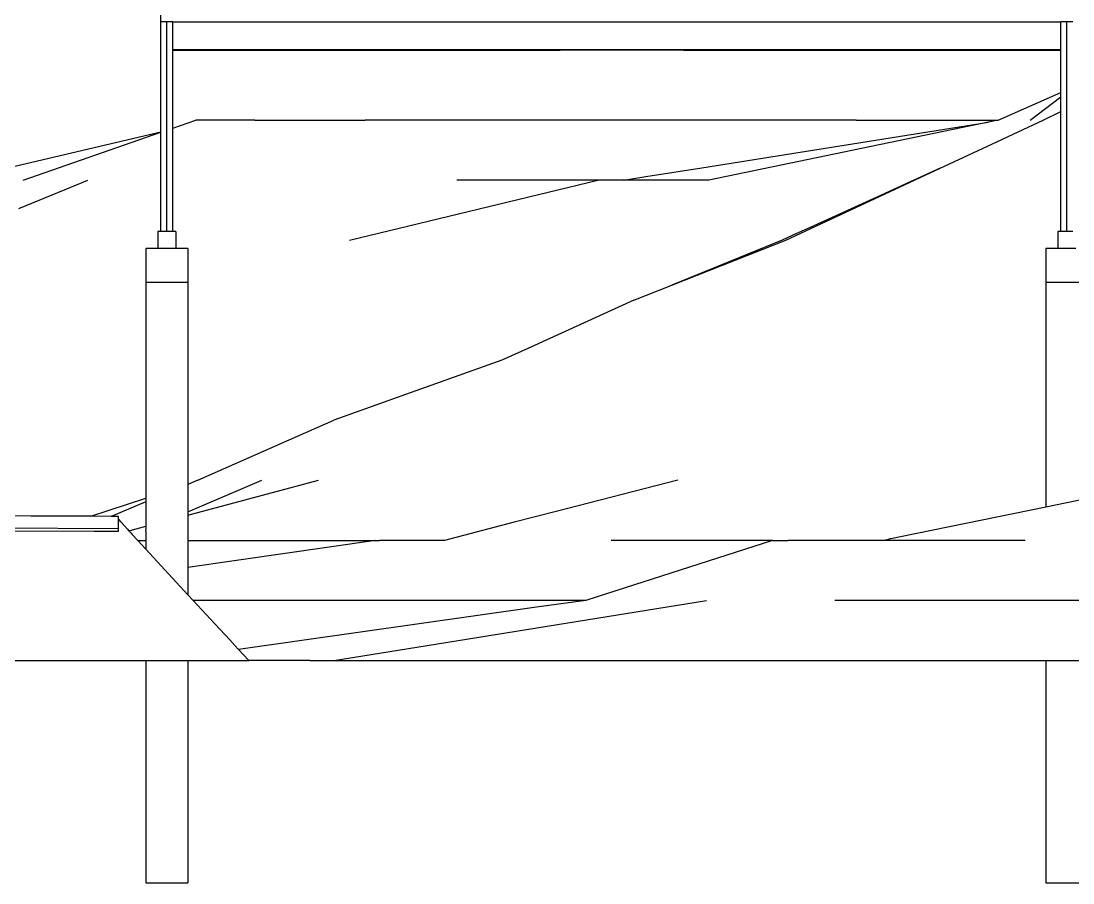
# Model space of a CAD drawing. Extents: x -53 to 53, y -13 to 12.
# Drawn here: x -43.05 to -25.52, y -12.97 to 1.38 of the extents above; entities that cross this region are included whole.
import ezdxf

# ---------------------------------------------------------------- set-up
doc = ezdxf.new("R2010")
doc.units = 0
doc.layers.get('0').update_dxf_attribs({"linetype": 'CONTINUOUS'})
doc.layers.add('SECTIONCUTEDGES', color=7, linetype='CONTINUOUS')

msp = doc.modelspace()

# ---------------------------------------------------------------- linework, layer by layer
for p, q in [((-40.716, 1.371), (-40.716, 1.521)), ((-40.716, 1.269), (-40.716, 1.371)), ((-40.616, 1.371), (-40.716, 1.371)), ((-40.716, 0.733), (-40.716, 1.269)), ((-40.616, -2.124), (-40.616, 1.371)), ((-40.516, 1.371), (-40.616, 1.371)), ((-40.516, 0.912), (-40.516, 1.371)), ((-40.516, 1.371), (-25.716, 1.371)), ((-25.616, 1.371), (-25.716, 1.371)), ((-25.716, 0.912), (-25.716, 1.371)), ((-25.616, -2.124), (-25.616, 1.371)), ((-25.516, 1.371), (-25.616, 1.371)), ((-40.516, 0.896), (-40.516, 0.912)), ((-40.516, 0.912), (-25.716, 0.912)), ((-40.516, 0.896), (-40.156, 0.896)), ((-40.516, 0.778), (-40.516, 0.896)), ((-40.156, 0.896), (-38.086, 0.896)), ((-38.086, 0.896), (-35.495, 0.896)), ((-35.495, 0.896), (-35.091, 0.896)), ((-35.091, 0.896), (-34.061, 0.896)), ((-32.008, 0.896), (-34.061, 0.896)), ((-32.008, 0.896), (-31.614, 0.896)), ((-31.614, 0.896), (-31.411, 0.896)), ((-31.411, 0.896), (-30.155, 0.896)), ((-30.155, 0.896), (-29.853, 0.896)), ((-29.853, 0.896), (-27.616, 0.896)), ((-27.616, 0.896), (-25.716, 0.896)), ((-25.716, 0.896), (-25.716, 0.912)), ((-25.716, 0.874), (-25.716, 0.896)), ((-40.716, 0.729), (-40.716, 0.733)), ((-40.716, 0.729), (-40.716, 0.729)), ((-40.716, 0.573), (-40.716, 0.729)), ((-40.516, 0.733), (-40.516, 0.778)), ((-40.516, 0.585), (-40.516, 0.733)), ((-25.716, 0.733), (-25.716, 0.874)), ((-25.716, 0.692), (-25.716, 0.733)), ((-40.716, 0.533), (-40.716, 0.573)), ((-40.716, 0.462), (-40.716, 0.533)), ((-40.516, 0.549), (-40.516, 0.585)), ((-40.516, 0.477), (-40.516, 0.549)), ((-25.716, 0.528), (-25.716, 0.692)), ((-25.716, 0.194), (-25.716, 0.528)), ((-40.716, 0.427), (-40.716, 0.462)), ((-40.716, 0.312), (-40.716, 0.427)), ((-40.516, 0.443), (-40.516, 0.477)), ((-40.516, 0.325), (-40.516, 0.443)), ((-40.716, 0.246), (-40.716, 0.312)), ((-40.716, 0.192), (-40.716, 0.246)), ((-40.716, 0.127), (-40.716, 0.192)), ((-40.516, 0.262), (-40.516, 0.325)), ((-40.516, 0.206), (-40.516, 0.262)), ((-40.516, 0.142), (-40.516, 0.206)), ((-26.762, -0.267), (-25.716, 0.194)), ((-25.716, 0.121), (-25.716, 0.194)), ((-40.716, 0.058), (-40.716, 0.127)), ((-40.716, -0.001), (-40.716, 0.058)), ((-40.516, 0.071), (-40.516, 0.142)), ((-40.516, 0.013), (-40.516, 0.071)), ((-40.516, -0.107), (-40.516, 0.013)), ((-26.232, -0.267), (-25.716, 0.121)), ((-25.716, 0.082), (-25.716, 0.121)), ((-25.716, 0.078), (-25.716, 0.082)), ((-25.716, -0.125), (-25.716, 0.078)), ((-40.716, -0.123), (-40.716, -0.001)), ((-40.716, -0.267), (-40.716, -0.123)), ((-40.516, -0.252), (-40.516, -0.107)), ((-26.012, -0.267), (-25.716, -0.125)), ((-25.716, -0.226), (-25.716, -0.125)), ((-40.716, -0.282), (-40.716, -0.267)), ((-40.716, -0.468), (-40.716, -0.282)), ((-40.516, -0.255), (-40.516, -0.252)), ((-40.516, -0.267), (-40.516, -0.255)), ((-40.516, -0.4), (-40.132, -0.267)), ((-40.516, -0.4), (-40.516, -0.267)), ((-39.582, -0.267), (-40.132, -0.267)), ((-39.152, -0.267), (-39.582, -0.267)), ((-39.152, -0.267), (-37.312, -0.267)), ((-33.692, -0.267), (-37.312, -0.267)), ((-29.132, -0.267), (-33.692, -0.267)), ((-31.703, -1.06), (-26.926, -0.301)), ((-26.926, -0.301), (-31.582, -1.267)), ((-29.132, -0.267), (-26.762, -0.267)), ((-26.762, -0.267), (-26.926, -0.301)), ((-26.679, -0.578), (-26.012, -0.267)), ((-25.716, -0.232), (-25.716, -0.226)), ((-25.716, -0.267), (-25.716, -0.232)), ((-25.716, -0.305), (-25.716, -0.267)), ((-25.716, -0.316), (-25.716, -0.305)), ((-25.716, -0.424), (-25.716, -0.316)), ((-40.716, -0.468), (-44.142, -1.267)), ((-43.012, -1.267), (-40.716, -0.469)), ((-40.716, -0.469), (-40.716, -0.468)), ((-40.716, -0.527), (-40.716, -0.469)), ((-40.516, -0.438), (-40.516, -0.4)), ((-40.516, -0.47), (-40.516, -0.438)), ((-40.516, -0.742), (-40.516, -0.47)), ((-25.716, -0.485), (-25.716, -0.424)), ((-25.716, -0.635), (-25.716, -0.485)), ((-40.716, -0.576), (-40.716, -0.527)), ((-40.716, -0.812), (-40.716, -0.576)), ((-27.728, -1.067), (-26.701, -0.588)), ((-26.701, -0.588), (-26.679, -0.578)), ((-25.716, -0.92), (-25.716, -0.635)), ((-40.716, -0.829), (-40.716, -0.812)), ((-40.716, -1.003), (-40.716, -0.829)), ((-40.516, -0.757), (-40.516, -0.742)), ((-40.516, -0.96), (-40.516, -0.757)), ((-40.716, -1.267), (-40.716, -1.003)), ((-40.516, -1.267), (-40.516, -0.96)), ((-25.716, -1.081), (-25.716, -0.92)), ((-32.869, -1.245), (-32.635, -1.208)), ((-32.635, -1.208), (-31.703, -1.06)), ((-30.302, -2.267), (-27.728, -1.067)), ((-27.728, -1.067), (-28.167, -1.267)), ((-25.716, -1.267), (-25.716, -1.081)), ((-42.309, -1.422), (-41.932, -1.267)), ((-40.716, -1.417), (-40.716, -1.267)), ((-40.516, -1.37), (-40.516, -1.267)), ((-40.516, -1.473), (-40.516, -1.37)), ((-37.572, -2.267), (-33.432, -1.267)), ((-33.432, -1.267), (-35.782, -1.267)), ((-33.252, -1.267), (-33.432, -1.267)), ((-33.002, -1.267), (-33.252, -1.267)), ((-33.002, -1.267), (-32.869, -1.245)), ((-31.582, -1.267), (-33.002, -1.267)), ((-28.167, -1.267), (-28.723, -1.52)), ((-25.716, -1.615), (-25.716, -1.267)), ((-43.081, -1.74), (-42.309, -1.422)), ((-40.716, -1.566), (-40.716, -1.417)), ((-40.716, -2.124), (-40.716, -1.566)), ((-40.516, -2.124), (-40.516, -1.473)), ((-28.723, -1.52), (-29.834, -2.026)), ((-25.716, -1.736), (-25.716, -1.615)), ((-25.716, -1.966), (-25.716, -1.736)), ((-29.834, -2.026), (-30.195, -2.191)), ((-25.716, -2.124), (-25.716, -1.966)), ((-40.716, -2.124), (-40.766, -2.124)), ((-40.766, -2.124), (-40.766, -2.267)), ((-40.766, -2.267), (-40.766, -2.404)), ((-40.616, -2.124), (-40.716, -2.124)), ((-40.516, -2.124), (-40.616, -2.124)), ((-40.466, -2.124), (-40.516, -2.124)), ((-40.466, -2.124), (-40.466, -2.267)), ((-40.466, -2.267), (-40.466, -2.404)), ((-32.199, -3.017), (-30.302, -2.267)), ((-30.362, -2.267), (-31.505, -2.733)), ((-30.195, -2.191), (-30.362, -2.267)), ((-25.716, -2.124), (-25.766, -2.124)), ((-25.766, -2.124), (-25.766, -2.267)), ((-25.766, -2.267), (-25.766, -2.309)), ((-25.616, -2.124), (-25.716, -2.124)), ((-25.516, -2.124), (-25.616, -2.124)), ((-40.766, -2.404), (-40.966, -2.404)), ((-40.966, -2.404), (-40.966, -2.974)), ((-40.466, -2.404), (-40.766, -2.404)), ((-40.266, -2.404), (-40.466, -2.404)), ((-40.266, -2.404), (-40.266, -2.501)), ((-25.966, -2.404), (-25.966, -2.41)), ((-25.955, -2.404), (-25.966, -2.404)), ((-25.966, -2.41), (-25.966, -2.501)), ((-25.849, -2.404), (-25.955, -2.404)), ((-25.766, -2.404), (-25.849, -2.404)), ((-25.766, -2.309), (-25.766, -2.336)), ((-25.766, -2.336), (-25.766, -2.404)), ((-25.466, -2.404), (-25.766, -2.404)), ((-40.266, -2.501), (-40.266, -2.974)), ((-25.966, -2.501), (-25.966, -2.789)), ((-31.505, -2.733), (-32.199, -3.017)), ((-25.966, -2.789), (-25.966, -2.974)), ((-40.266, -2.974), (-40.966, -2.974)), ((-40.966, -2.974), (-40.966, -3.201)), ((-40.266, -2.974), (-40.266, -3.267)), ((-25.266, -2.974), (-25.966, -2.974)), ((-25.966, -2.974), (-25.966, -3.214)), ((-32.832, -3.267), (-32.199, -3.017)), ((-40.966, -3.201), (-40.966, -3.267)), ((-40.966, -3.267), (-40.966, -3.862)), ((-40.266, -3.267), (-40.266, -3.635)), ((-32.832, -3.267), (-34.551, -4.048)), ((-25.966, -3.214), (-25.966, -3.235)), ((-25.966, -3.235), (-25.966, -3.267)), ((-25.966, -3.267), (-25.966, -3.363)), ((-25.966, -3.363), (-25.966, -4.42)), ((-40.266, -3.635), (-40.266, -5.025)), ((-40.966, -3.862), (-40.966, -4.962)), ((-34.551, -4.048), (-35.032, -4.267)), ((-35.032, -4.267), (-36.698, -4.861)), ((-25.966, -4.42), (-25.966, -4.824)), ((-36.698, -4.861), (-37.832, -5.267)), ((-25.966, -4.824), (-25.966, -5.125)), ((-40.966, -4.962), (-40.966, -5.267)), ((-40.266, -5.025), (-40.266, -5.199)), ((-40.266, -5.199), (-40.266, -5.267)), ((-25.966, -5.125), (-25.966, -5.409)), ((-40.966, -5.267), (-40.966, -5.444)), ((-40.266, -5.267), (-40.266, -5.988)), ((-38.578, -5.595), (-37.832, -5.267)), ((-25.966, -5.409), (-25.966, -6.267)), ((-40.966, -5.444), (-40.966, -5.49)), ((-40.966, -5.49), (-40.966, -6.091)), ((-40.102, -6.267), (-38.578, -5.595)), ((-40.966, -6.091), (-40.966, -6.227)), ((-40.266, -5.988), (-40.266, -6.048)), ((-40.266, -6.048), (-40.266, -6.267)), ((-40.966, -6.227), (-40.966, -6.235)), ((-40.966, -6.235), (-40.966, -6.267)), ((-40.966, -6.267), (-40.966, -6.494)), ((-40.266, -6.794), (-39.032, -6.267)), ((-40.266, -6.845), (-38.092, -6.267)), ((-40.266, -6.267), (-40.266, -6.322)), ((-40.188, -6.302), (-40.216, -6.314)), ((-40.102, -6.267), (-40.188, -6.302)), ((-32.102, -6.267), (-34.126, -6.787)), ((-25.966, -6.267), (-25.966, -6.707)), ((-40.266, -6.331), (-40.216, -6.314)), ((-40.216, -6.314), (-40.266, -6.335)), ((-40.266, -6.322), (-40.266, -6.331)), ((-40.266, -6.331), (-40.266, -6.335)), ((-40.266, -6.335), (-40.266, -6.354)), ((-40.266, -6.354), (-40.266, -6.405)), ((-40.266, -6.405), (-40.266, -6.44)), ((-40.266, -6.44), (-40.266, -6.636)), ((-41.886, -6.867), (-40.966, -6.563)), ((-40.966, -6.628), (-41.542, -6.869)), ((-40.966, -6.494), (-40.966, -6.502)), ((-40.966, -6.502), (-40.966, -6.563)), ((-40.966, -6.563), (-40.966, -6.628)), ((-40.966, -6.628), (-40.966, -6.729)), ((-40.266, -6.636), (-40.266, -6.684)), ((-25.966, -6.707), (-25.266, -6.563)), ((-40.966, -6.729), (-40.966, -6.759)), ((-40.966, -6.759), (-40.966, -6.883)), ((-40.266, -6.684), (-40.266, -6.794)), ((-40.266, -6.794), (-40.266, -6.845)), ((-34.126, -6.787), (-34.827, -6.967)), ((-28.392, -7.205), (-25.966, -6.707)), ((-41.424, -6.917), (-41.424, -6.917)), ((-40.966, -6.883), (-40.966, -6.974)), ((-40.966, -6.974), (-40.966, -7.031)), ((-40.266, -6.845), (-40.266, -6.953)), ((-40.266, -6.953), (-40.266, -6.973)), ((-40.266, -6.973), (-40.266, -7.267)), ((-34.827, -6.967), (-35.992, -7.267)), ((-41.25, -7.106), (-41.229, -7.101)), ((-41.229, -7.101), (-40.966, -7.031)), ((-40.966, -7.031), (-40.966, -7.091)), ((-40.966, -7.115), (-40.966, -7.091)), ((-40.966, -7.115), (-40.966, -7.267)), ((-41.102, -7.267), (-40.966, -7.267)), ((-40.966, -7.267), (-40.966, -7.415)), ((-40.266, -7.267), (-40.252, -7.267)), ((-37.142, -7.267), (-40.266, -7.719)), ((-40.266, -7.267), (-40.266, -7.27)), ((-40.266, -7.27), (-40.266, -7.27)), ((-40.266, -7.27), (-40.266, -7.719)), ((-40.252, -7.267), (-37.142, -7.267)), ((-37.142, -7.267), (-37.072, -7.267)), ((-35.992, -7.267), (-37.072, -7.267)), ((-30.522, -7.267), (-33.447, -8.207)), ((-30.522, -7.267), (-33.212, -7.267)), ((-30.522, -7.267), (-30.262, -7.267)), ((-28.692, -7.267), (-30.262, -7.267)), ((-28.692, -7.267), (-28.593, -7.246)), ((-26.312, -7.267), (-28.692, -7.267)), ((-28.593, -7.246), (-28.559, -7.239)), ((-28.559, -7.239), (-28.524, -7.232)), ((-28.524, -7.232), (-28.392, -7.205)), ((-40.266, -7.719), (-40.266, -8.173)), ((-33.447, -8.207), (-33.632, -8.267)), ((-38.762, -8.267), (-40.179, -8.267)), ((-34.459, -8.383), (-39.423, -9.084)), ((-36.502, -8.267), (-38.762, -8.267)), ((-34.412, -8.267), (-36.502, -8.267)), ((-36.279, -9.017), (-31.622, -8.267)), ((-33.632, -8.267), (-34.459, -8.383)), ((-33.632, -8.267), (-34.412, -8.267)), ((-27.162, -8.267), (-29.482, -8.267)), ((-26.742, -8.267), (-27.162, -8.267)), ((-25.032, -8.267), (-26.742, -8.267)), ((-37.832, -9.267), (-36.279, -9.017)), ((-43.178, -9.267), (-42.986, -9.267)), ((-42.986, -9.267), (-41.407, -9.267)), ((-41.407, -9.267), (-40.966, -9.267)), ((-40.966, -9.267), (-40.966, -12.974)), ((-40.966, -9.267), (-40.939, -9.267)), ((-40.939, -9.267), (-40.266, -9.267)), ((-40.266, -9.267), (-40.266, -12.974)), ((-40.266, -9.267), (-39.691, -9.267)), ((-39.691, -9.267), (-39.253, -9.267)), ((-25.966, -9.267), (-25.966, -12.974)), ((-40.966, -12.974), (-40.266, -12.974)), ((-25.966, -12.974), (-25.266, -12.974))]:
    msp.add_line(p, q)
at = {"layer": 'SECTIONCUTEDGES'}
for p, q in [((-42.881, -6.862), (-43.592, -6.859)), ((-42.469, -6.864), (-42.881, -6.862)), ((-42.453, -6.864), (-42.469, -6.864)), ((-41.886, -6.867), (-42.453, -6.864)), ((-41.542, -6.869), (-41.886, -6.867)), ((-41.424, -6.869), (-41.542, -6.869)), ((-41.425, -7.117), (-41.424, -6.917)), ((-41.425, -7.069), (-41.424, -6.917)), ((-41.424, -6.917), (-41.424, -6.869)), ((-41.424, -6.917), (-41.393, -6.951)), ((-41.393, -6.951), (-41.389, -6.955)), ((-41.389, -6.955), (-41.378, -6.967)), ((-41.378, -6.967), (-41.275, -7.079)), ((-50.256, -7.026), (-41.425, -7.069)), ((-43.273, -7.108), (-41.829, -7.115)), ((-41.829, -7.115), (-41.789, -7.116)), ((-41.789, -7.116), (-41.425, -7.117)), ((-41.275, -7.079), (-41.25, -7.106)), ((-41.25, -7.106), (-41.218, -7.141)), ((-41.218, -7.141), (-41.198, -7.162)), ((-41.198, -7.162), (-41.102, -7.267)), ((-41.102, -7.267), (-40.966, -7.415)), ((-40.966, -7.415), (-40.589, -7.824)), ((-40.589, -7.824), (-40.266, -8.173)), ((-40.266, -8.173), (-40.179, -8.267)), ((-40.179, -8.267), (-39.891, -8.578)), ((-39.891, -8.578), (-39.809, -8.666)), ((-39.809, -8.666), (-39.568, -8.927)), ((-39.568, -8.927), (-39.485, -9.017)), ((-39.485, -9.017), (-39.423, -9.084)), ((-39.423, -9.084), (-39.253, -9.267)), ((-38.232, -9.267), (-39.253, -9.267)), ((-38.232, -9.267), (-37.832, -9.267)), ((-37.832, -9.267), (-35.302, -9.267)), ((-35.302, -9.267), (-33.132, -9.267)), ((-33.132, -9.267), (-30.302, -9.267)), ((-30.302, -9.267), (-28.112, -9.267)), ((-28.112, -9.267), (-25.966, -9.267)), ((-25.966, -9.267), (-25.852, -9.267)), ((-25.852, -9.267), (-25.266, -9.267))]:
    msp.add_line(p, q, dxfattribs=at)

doc.saveas('drawing.dxf')
